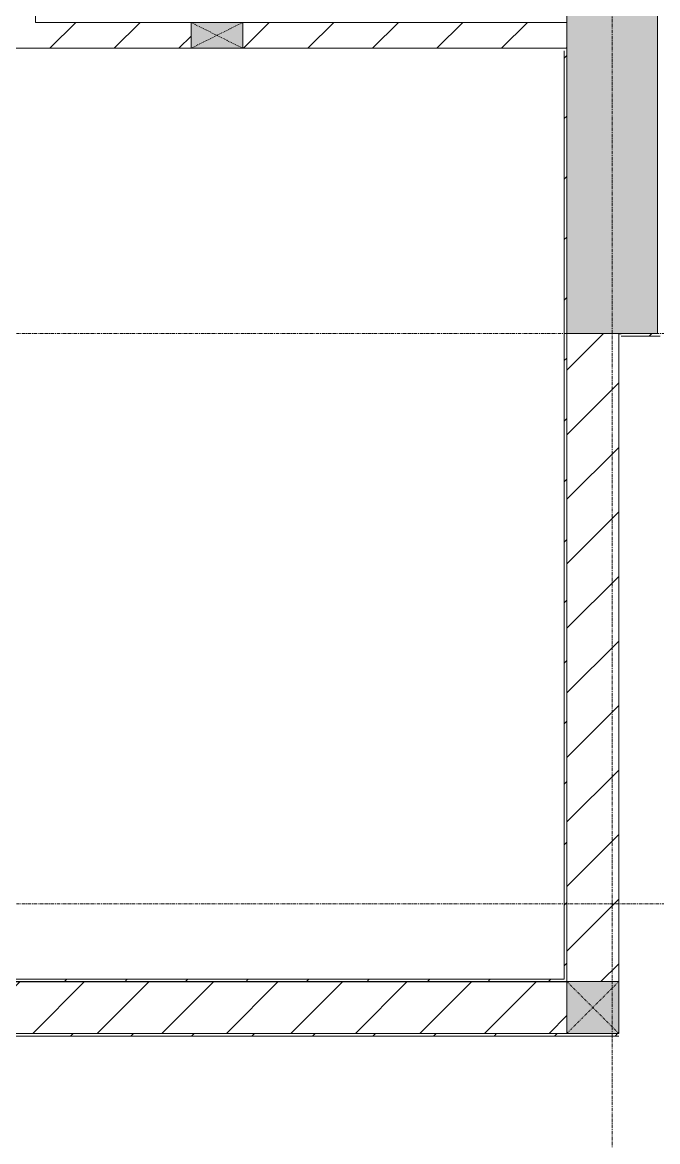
# Model space of a CAD drawing. Header units: millimetres. Extents: x 5359 to 218750, y -16347 to 109893.
# Drawn here: x 75078 to 77528, y 36121 to 40437 of the extents above; entities that cross this region are included whole.
import ezdxf

# ---------------------------------------------------------------- set-up
doc = ezdxf.new("R2010")
doc.units = ezdxf.units.MM
doc.linetypes.add('Dash', pattern=[6, 3, -3])
doc.linetypes.add('Grid Line', pattern=[22.225, 12.7, -3.175, 3.175, -3.175])
for name, color, linetype, lineweight in [('0-1', 7, 'Continuous', 5), ('A-FLOR', 192, 'Continuous', 9), ('A-WALL-1', 53, 'Continuous', 18), ('A-WALL-2', 9, 'Continuous', 9), ('A-WALL-3', 113, 'Continuous', 18), ('A-WALL-PATT-1', 10, 'Continuous', 9), ('A-WALL-PATT-2', 9, 'Continuous', 9), ('A-WALL-PATT-3', 111, 'Continuous', 9), ('I-WALL-1', 53, 'Continuous', 18), ('I-WALL-3', 2, 'Continuous', 18), ('S-COLS', 52, 'Continuous', 9), ('S-COLS-1', 253, 'Continuous', 5), ('S-COLS-2', 53, 'Continuous', 18), ('S-COLS-3', 9, 'Continuous', 9), ('S-COLS-4', 52, 'Continuous', 18), ('S-COLS-HDLN', 52, 'Dash', 9), ('S-COLS-HDLN-1', 9, 'Dash', 9), ('S-GRID-1', 1, 'Grid Line', 9)]:
    doc.layers.add(name, color=color, linetype=linetype, lineweight=lineweight)
pattern_1 = [(45, (0, 0), (-124.4508, 124.4508), [])]
pattern_2 = [(45, (0, 0), (-116.67262, 116.67262), [])]

# ---------------------------------------------------------------- blocks, each defined once
blk = doc.blocks.new('NCV_TKTC_KET CAU_rvt-1-TKCS_MB ĐỊNH VỊ CỔNG-HÀNG RÀO')
at = {"layer": 'S-COLS-1'}
blk.add_hatch(color=256, dxfattribs=at).paths.add_polyline_path([(77177.6, 39236.9), (77527.6, 39236.9), (77527.6, 40536.9), (77177.6, 40536.9), (77177.6, 39869)])
at = {"layer": 'S-COLS-2'}
for p, q in [((77177.6, 40536.9), (77177.6, 39236.9)), ((77527.6, 39236.9), (77527.6, 40536.9)), ((77177.6, 39236.9), (77527.6, 39236.9))]:
    blk.add_line(p, q, dxfattribs=at)
blk = doc.blocks.new('G1_SOF - BO TRU - 100x200-V25-TKCS_MB ĐỊNH VỊ CỔNG-HÀNG RÀO')
at = {"layer": 'S-COLS-3'}
blk.add_hatch(color=256, dxfattribs=at).paths.add_polyline_path([(50, -100), (50, 100), (-50, 100), (-50, -100)])
at = {"layer": 'S-COLS-2'}
for p, q in [((50, 100), (-50, 100)), ((-50, 100), (-50, -100)), ((50, -100), (50, 100)), ((-50, -100), (50, -100))]:
    blk.add_line(p, q, dxfattribs=at)
at = {"layer": 'S-COLS-HDLN-1'}
for p, q in [((50, 100), (-50, -100)), ((-50, 100), (50, -100))]:
    blk.add_line(p, q, dxfattribs=at)
blk = doc.blocks.new('NCV_TKTC_TANG 1_rvt-1-TKCS_MB ĐỊNH VỊ CỔNG-HÀNG RÀO')
at = {"layer": 'A-WALL-PATT-1'}
h = blk.add_hatch(dxfattribs=at)
h.set_pattern_fill('FP_2', color=256, style=0, pattern_type=2)
h.set_pattern_definition(pattern_1)
h.paths.add_polyline_path([(75563.9, 40336.9), (75727.9, 40336.9), (75727.9, 40436.9), (74627.6, 40436.9), (74627.6, 40336.9)])
h.paths.add_polyline_path([(75927.9, 40336.9), (77177.9, 40336.9), (77177.6, 40436.9), (75927.9, 40436.9), (75927.9, 40398.2)])
h.paths.add_polyline_path([(73627.6, 40336.9), (73727.6, 40336.9), (73727.6, 40436.9), (73477.6, 40436.9), (73477.6, 40336.9), (73527.6, 40336.9)])
h.paths.add_polyline_path([(72537.9, 40336.9), (72677.6, 40336.9), (72677.6, 40436.9), (72427.6, 40436.9), (72427.6, 40336.9)])
at = {"layer": 'A-WALL-PATT-2'}
h = blk.add_hatch(dxfattribs=at)
h.set_pattern_fill('FP_3', color=256, style=0, pattern_type=2)
h.set_pattern_definition(pattern_2)
h.paths.add_polyline_path([(77167.6, 36746.9), (77177.6, 36746.9), (77177.6, 40326.9), (77167.6, 40326.9), (77167.6, 38882.8)])
h = blk.add_hatch(dxfattribs=at)
h.set_pattern_fill('FP_3', color=256, style=0, pattern_type=2)
h.set_pattern_definition(pattern_2)
h.paths.add_polyline_path([(77177.6, 36736.9), (77177.6, 36746.9), (74627.6, 36746.9), (74627.6, 36736.9), (75563.9, 36736.9)])
at = {"layer": 'A-WALL-1'}
for p, q in [((75137.6, 40436.9), (75127.6, 40436.9)), ((77177.9, 40436.9), (77177.6, 40436.9)), ((77177.9, 40336.9), (77177.9, 40436.9)), ((77177.6, 40336.9), (77177.9, 40336.9))]:
    blk.add_line(p, q, dxfattribs=at)
at = {"layer": 'A-WALL-2'}
for p, q in [((75127.6, 40486.9), (75127.6, 40436.9)), ((75127.6, 40436.9), (75127.6, 40486.9)), ((75727.9, 40436.9), (75137.6, 40436.9)), ((77177.6, 40436.9), (75927.9, 40436.9)), ((74627.6, 40336.9), (75727.9, 40336.9)), ((75927.9, 40336.9), (77177.6, 40336.9))]:
    blk.add_line(p, q, dxfattribs=at)
at = {"layer": 'I-WALL-1'}
for p, q in [((75127.6, 40436.9), (75137.6, 40436.9)), ((77167.6, 40326.9), (77167.6, 36746.9)), ((77177.6, 36746.9), (77177.6, 40326.9)), ((74627.6, 36736.9), (77177.6, 36736.9)), ((77167.6, 36746.9), (74637.6, 36746.9)), ((77177.6, 36737.8), (77177.6, 36746.9))]:
    blk.add_line(p, q, dxfattribs=at)
at = {"layer": 'S-COLS-3', "rotation": 269.9999999999989}
blk.add_blockref('G1_SOF - BO TRU - 100x200-V25-TKCS_MB ĐỊNH VỊ CỔNG-HÀNG RÀO', (75827.9, 40386.9), dxfattribs=at)
blk = doc.blocks.new('G1_SOF - BO TRU - 200x200-V321-TKCS_MB ĐỊNH VỊ CỔNG-HÀNG RÀO')
at = {"layer": 'S-COLS-3'}
blk.add_hatch(color=256, dxfattribs=at).paths.add_polyline_path([(100, -100), (100, 100), (-100, 100), (-100, -100)])
at = {"layer": 'S-COLS-4'}
for p, q in [((100, 100), (-100, 100)), ((-100, 100), (-100, -100)), ((100, -100), (100, 100)), ((-100, -100), (100, -100))]:
    blk.add_line(p, q, dxfattribs=at)
at = {"layer": 'S-COLS-HDLN'}
for p, q in [((100, 100), (-100, -100)), ((-100, 100), (100, -100))]:
    blk.add_line(p, q, dxfattribs=at)

msp = doc.modelspace()

# ---------------------------------------------------------------- hatches: boundary and pattern name
at = {"layer": 'A-WALL-PATT-3'}
h = msp.add_hatch(dxfattribs=at)
h.set_pattern_fill('FP_1', color=256, style=0, pattern_type=2)
h.set_pattern_definition(pattern_1)
h.paths.add_polyline_path([(77377.6, 36737.8), (77377.6, 39236.9), (77177.6, 39236.9), (77177.6, 36737.8)])
h = msp.add_hatch(dxfattribs=at)
h.set_pattern_fill('FP_32', color=256, style=0, pattern_type=2)
h.set_pattern_definition(pattern_2)
h.paths.add_polyline_path([(77537.6, 39226.9), (77537.6, 39236.9), (77387.6, 39236.9), (77387.6, 39226.9)])
h = msp.add_hatch(dxfattribs=at)
h.set_pattern_fill('FP_1', color=256, style=0, pattern_type=2)
h.set_pattern_definition(pattern_1)
h.paths.add_polyline_path([(77177.6, 36537.8), (77177.6, 36737.8), (73277.6, 36737.8), (73277.6, 36537.8), (75563.9, 36537.8)])
h.paths.add_polyline_path([(72840.5, 36537.8), (73077.6, 36537.8), (73077.6, 36737.8), (72077.6, 36737.8), (72077.6, 36537.8), (72537.9, 36537.8)])
h.paths.add_polyline_path([(69262.6, 36537.8), (70987.6, 36537.8), (70987.6, 36737.8), (69252.6, 36737.8), (69252.6, 36537.8)])
h = msp.add_hatch(dxfattribs=at)
h.set_pattern_fill('FP_32', color=256, style=0, pattern_type=2)
h.set_pattern_definition(pattern_2)
h.paths.add_polyline_path([(74050.9, 36527.8), (77377.6, 36527.8), (77377.6, 36537.8), (73177.6, 36537.8), (73177.6, 36527.8), (73748.3, 36527.8)])

# ---------------------------------------------------------------- linework, layer by layer
at = {"layer": 'A-FLOR'}
msp.add_line((77387.6, 39235.7), (77377.6, 39235.7), dxfattribs=at)
at = {"layer": 'A-WALL-3'}
for p, q in [((77527.6, 40037.4), (77527.6, 39837.4)), ((77177.6, 39236.9), (77177.6, 36737.8)), ((77377.6, 39236.9), (77177.6, 39236.9)), ((77377.6, 36737.8), (77377.6, 39236.9)), ((77177.6, 36737.8), (73277.6, 36737.8)), ((73277.6, 36537.8), (77177.6, 36537.8))]:
    msp.add_line(p, q, dxfattribs=at)
at = {"layer": 'I-WALL-3'}
for p, q in [((77527.6, 39236.9), (77387.6, 39236.9)), ((77387.6, 39226.9), (77537.6, 39226.9)), ((73187.6, 36527.8), (77377.6, 36527.8))]:
    msp.add_line(p, q, dxfattribs=at)
at = {"layer": 'S-GRID-1'}
for p, q in [((77352.6, 13102.5), (77352.6, 80482.7)), ((135474.6, 39236.9), (24837.1, 39236.9)), ((135474.6, 37036.9), (24837.1, 37036.9))]:
    msp.add_line(p, q, dxfattribs=at)

# ---------------------------------------------------------------- block references
at = {"layer": '0-1'}
for name in ['NCV_TKTC_KET CAU_rvt-1-TKCS_MB ĐỊNH VỊ CỔNG-HÀNG RÀO', 'NCV_TKTC_TANG 1_rvt-1-TKCS_MB ĐỊNH VỊ CỔNG-HÀNG RÀO']:
    msp.add_blockref(name, (0, 0), dxfattribs=at)
at = {"layer": 'S-COLS'}
msp.add_blockref('G1_SOF - BO TRU - 200x200-V321-TKCS_MB ĐỊNH VỊ CỔNG-HÀNG RÀO', (77277.6, 36637.8), dxfattribs=at)

doc.saveas('drawing.dxf')
